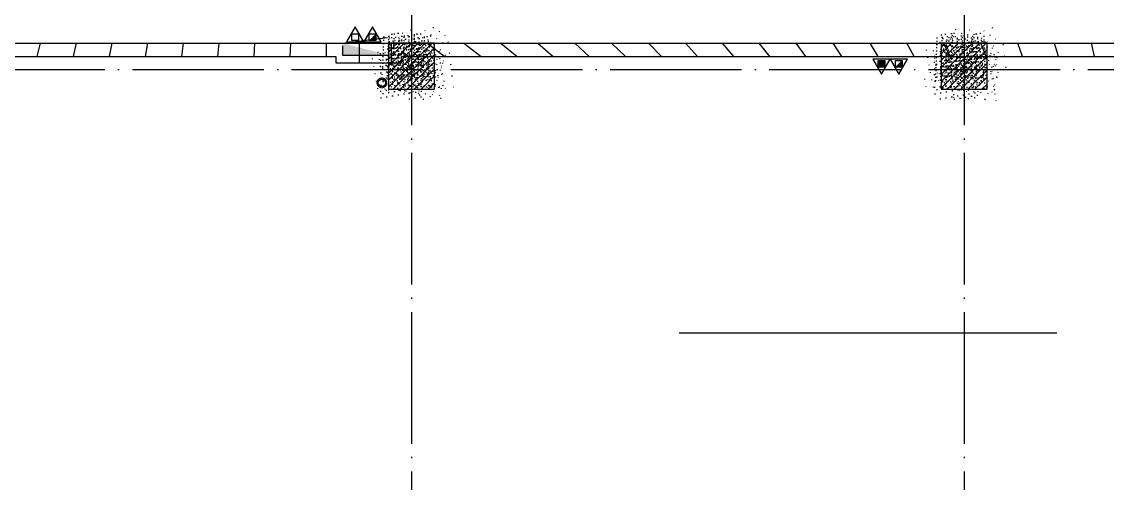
# Model space of a CAD drawing. Header units: inches. Extents: x 0 to 1813292486, y 0 to 3473589894.
# Drawn here: x 600542761 to 600559262, y 3473281730 to 3473288745 of the extents above; entities that cross this region are included whole.
import ezdxf
from ezdxf.enums import TextEntityAlignment as Align
from ezdxf.xclip import XClip

# ---------------------------------------------------------------- set-up
doc = ezdxf.new("R2010")
doc.units = ezdxf.units.IN
doc.header["$LTSCALE"] = 1000
doc.header["$MEASUREMENT"] = 0
doc.header["$XCLIPFRAME"] = 2
doc.linetypes.add('AX-MALL-GIRD-200$0$DOTE', pattern=[2.4200000000000004, 2, -0.2, 0.02, -0.2])
for name, color, linetype in [('A-Anno-Note', 241, 'Continuous'), ('AX-MALL-DIM-P02$0$A-Detl-Thin', 131, 'Continuous'), ('AX-MALL-GIRD-200$0$A-Grid', 222, 'AX-MALL-GIRD-200$0$DOTE'), ('AX-MALL-P02-200$0$A-Anno-Note', 241, 'Continuous'), ('AX-MALL-WALL-P02$0$A-Anno-Note', 241, 'Continuous'), ('AX-MALL-WALL-P02-QT$0$A-Detl-Thin', 131, 'Continuous'), ('AX-MALL-WALL-P02-QT$0$A-Wall', 2, 'Continuous'), ('AX-MALL-WALL-P02-QT$0$A-Wall-Patt', 13, 'Continuous'), ('AX-MALL-WALL-P02-QT$0$A-Wind', 4, 'Continuous'), ('AX-MALL-ZTKD-P02$0$A-Anno-Note', 241, 'Continuous'), ('PX-MALL-P02-LG$0$P-Exsh', 31, 'Continuous'), ('PX-MALL-P02-LG$0$P-Hydt-Boxx', 221, 'Continuous'), ('PX-MALL-P02-LG$0$P-Hydt-Pipe', 221, 'Continuous'), ('PX-MALL-P02-LG$0$P-Pipe-Risr', 7, 'Continuous'), ('PX-MALL-P02-LG$0$P-Pipe-Risr-Arch', 6, 'Continuous'), ('PX-MALL-P02-LG$0$P-Pipe-Risr-W100', 6, 'Continuous'), ('PX-MALL-P02-LG$0$P-Pipe-Risr-W50', 6, 'Continuous'), ('SX-MALL-WALL-L-1F~2F$0$S-COLU', 30, 'Continuous'), ('SX-MALL-WALL-L-1F~2F$0$S-PATT-WALL', 83, 'Continuous'), ('SX-MALL-WALL-L-1F~2F$0$单形心', 4, 'Continuous')]:
    doc.layers.add(name, color=color, linetype=linetype)
doc.styles.add('PX-MALL-P02-LG$0$jzfz', font='gbenor.shx', dxfattribs={"bigfont": 'gbcbig.shx'})
pattern_1 = [(45, (0, 359.0227), (-353.55353201463, 353.55353201463), [])]

# ---------------------------------------------------------------- blocks, each defined once
blk = doc.blocks.new('AX-MALL-GIRD-200')
at = {"layer": 'AX-MALL-GIRD-200$0$A-Grid'}
for p, q in [((600244912.440112, 3473204422.954183), (600602808.4442104, 3473071096.1909)), ((600385888.4862964, 3473168630.679744), (600347158.9473472, 3473064666.952662)), ((600393760.0267293, 3473165698.299957), (600355030.4877801, 3473061734.572876))]:
    blk.add_line(p, q, dxfattribs=at)
blk = doc.blocks.new('SX-MALL-WALL-L-1F~2F$0$BANWANG_XINGXIN')
at = {"color": 0}
for points in [[(0.7071067811865476, 0.7071067811865475), (-0.7071067811865477, -0.7071067811865475)], [(-0.7071067811865475, 0.7071067811865476), (0.7071067811865474, -0.7071067811865477)]]:
    blk.add_lwpolyline(points, dxfattribs=at)
blk = doc.blocks.new('SX-MALL-WALL-L-1F~2F')
at = {"layer": 'SX-MALL-WALL-L-1F~2F$0$S-PATT-WALL'}
h = blk.add_hatch(dxfattribs=at)
h.set_pattern_fill('钢筋混凝土', color=256, scale=15, pattern_type=2)
h.set_pattern_definition([(24.56816131876918, (600340714.6240494, 3473130957.23389), (-31.18316060756021, 68.21004687377882), []), (29.56816131876925, (600340714.6240494, 3473130957.23389), (97.53445422577846, -46.37920049590846), [11.25, -123.75]), (334.5681613187692, (600340714.6240494, 3473130957.23389), (19.88439775835759, 112.9961142864107), [9, -99]), (80.01956131876923, (600340722.7519206, 3473130953.368958), (117.4189029535321, 66.61682170576017), [9.5610285, -105.1713168]), (25.75236131876919, (600340725.0968344, 3473130985.346534), (141.3476152674957, -79.15081590010527), [16.87499999999951, -185.624999999996]), (76.20376131876925, (600340736.8757981, 3473130978.750626), (182.3878362713222, 87.98253900728311), [14.3415432, -157.75695]), (330.7523613187692, (600340725.0968344, 3473130985.346534), (182.387767611897, 87.98268144025062), [13.49999999999975, -148.499999999996]), (0.5681613187692669, (600340736.5349604, 3473130973.081981), (62.82047321120105, -87.84980446922418), [11.25, -123.75]), (305.5681613187692, (600340736.5349604, 3473130973.081981), (72.17288940056439, 89.18848105901375), [9, -99]), (51.01956131876926, (600340741.7699951, 3473130965.76116), (134.9933625470349, 1.33857134020591), [9.5610285, -105.1713168]), (17.06816131876921, (600340714.6240494, 3473130957.23389), (19.14085714793764, 46.15589493924091), [0.75, -97.8, 0.75, -100.5, 0.75, -99.375]), (347.0681613187692, (600340714.6240494, 3473130957.23389), (57.63084699394109, 41.66442757030211), [0.75, -57.3, 0.75, -95.55, 0.75, -37.875]), (307.0681613187692, (600340683.278451, 3473130968.911045), (73.85474001336534, -31.12342331039777), [0.75, -37.5, 0.75, -117, 0.75, -155.25]), (297.0681613187692, (600340669.2221287, 3473130974.147438), (87.2164167648191, -16.46683781742514), [0.75, -48.75, 0.75, -77.69999999999999, 0.75, -110.25])])
h.paths.add_polyline_path([(600380640.3336729, 3473153540.190511), (600380884.698655, 3473154196.152214), (600380228.7369522, 3473154440.517196), (600379984.37197, 3473153784.555493)])
h = blk.add_hatch(dxfattribs=at)
h.set_pattern_fill('钢筋混凝土', color=256, scale=15, pattern_type=2)
h.set_pattern_definition([(24.56816131876918, (600332865.970582, 3473133934.444401), (-31.18316060756021, 68.21004687377882), []), (29.56816131876925, (600332865.970582, 3473133934.444401), (97.53445422577846, -46.37920049590846), [11.25, -123.75]), (334.5681613187692, (600332865.970582, 3473133934.444401), (19.88439775835759, 112.9961142864107), [9, -99]), (80.01956131876923, (600332874.0984532, 3473133930.579469), (117.4189029535321, 66.61682170576017), [9.5610285, -105.1713168]), (25.75236131876919, (600332876.443367, 3473133962.557045), (141.3476152674957, -79.15081590010527), [16.87499999999951, -185.6249999999961]), (76.20376131876925, (600332888.2223307, 3473133955.961137), (182.3878362713222, 87.98253900728311), [14.3415432, -157.75695]), (330.7523613187692, (600332876.443367, 3473133962.557045), (182.387767611897, 87.98268144025062), [13.49999999999975, -148.4999999999961]), (0.5681613187692669, (600332887.881493, 3473133950.292492), (62.82047321120105, -87.84980446922418), [11.25, -123.75]), (305.5681613187692, (600332887.881493, 3473133950.292492), (72.17288940056439, 89.18848105901375), [9, -99]), (51.01956131876926, (600332893.1165277, 3473133942.971672), (134.9933625470349, 1.33857134020591), [9.5610285, -105.1713168]), (17.06816131876921, (600332865.970582, 3473133934.444401), (19.14085714793764, 46.15589493924091), [0.75, -97.8, 0.75, -100.5, 0.75, -99.375]), (347.0681613187692, (600332865.970582, 3473133934.444401), (57.63084699394109, 41.66442757030211), [0.75, -57.3, 0.75, -95.55, 0.75, -37.875]), (307.0681613187692, (600332834.6249835, 3473133946.121556), (73.85474001336534, -31.12342331039777), [0.75, -37.5, 0.75, -117, 0.75, -155.25]), (297.0681613187692, (600332820.5686613, 3473133951.357949), (87.2164167648191, -16.46683781742514), [0.75, -48.75, 0.75, -77.69999999999999, 0.75, -110.25])])
h.paths.add_polyline_path([(600388511.874099, 3473150607.810736), (600388756.239081, 3473151263.772439), (600388100.2773782, 3473151508.137421), (600387855.9123961, 3473150852.175718)])
at = {"layer": 'SX-MALL-WALL-L-1F~2F$0$S-COLU'}
for points in [[(600380640.3336729, 3473153540.190511), (600380884.698655, 3473154196.152214), (600380228.7369522, 3473154440.517196), (600379984.37197, 3473153784.555493)], [(600388511.874099, 3473150607.810736), (600388756.239081, 3473151263.772439), (600388100.2773782, 3473151508.137421), (600387855.9123961, 3473150852.175718)]]:
    blk.add_lwpolyline(points, close=True, dxfattribs=at)
at = {"layer": 'SX-MALL-WALL-L-1F~2F$0$单形心', "xscale": 50, "yscale": 50, "zscale": 50}
for p in [(600380434.5353125, 3473153990.353853), (600388306.0757385, 3473151057.974079)]:
    blk.add_blockref('SX-MALL-WALL-L-1F~2F$0$BANWANG_XINGXIN', p, dxfattribs=at)
blk = doc.blocks.new('SX-MALL-WALL-L-2F~3F')
ref = blk.add_blockref('SX-MALL-WALL-L-1F~2F', (0, 0))
XClip(ref).set_block_clipping_path([(600349769.7341375, 3473074679.418533), (600357001.7302529, 3473071985.287766), (600356499.8725733, 3473070638.124951), (600359302.5086629, 3473069594.060767), (600362345.1765132, 3473077761.653201), (600381551.4312518, 3473070606.759726), (600391553.7259278, 3473066880.611454), (600387749.827644, 3473056669.608357), (600391632.1759799, 3473055223.319679), (600395635.5522461, 3473065969.791956), (600406982.2408491, 3473061742.817497), (600403058.8006672, 3473051210.921831), (600412723.2437257, 3473047610.6332), (600445093.3740637, 3473134503.466942), (600393055.2444371, 3473153889.197227), (600387463.4997383, 3473138878.984498), (600380158.3525343, 3473141600.366193), (600382830.751978, 3473148774.027779), (600388210.8522022, 3473146769.782572), (600390696.2253517, 3473153441.399696), (600277474.697425, 3473195619.741203), (600273446.9822528, 3473184807.934726), (600257129.111771, 3473190886.82031), (600241575.9633431, 3473149136.690594), (600258197.8999482, 3473142944.531458), (600255239.7303221, 3473135003.762026), (600263182.3271956, 3473132044.911624), (600260741.6763649, 3473125493.34496), (600269350.4970673, 3473122286.306632), (600271511.1407766, 3473128086.235537), (600286270.1853781, 3473122588.058336), (600284109.5416689, 3473116788.129431), (600282580.7823727, 3473112684.400902), (600291840.7574171, 3473109234.788475), (600290827.7957876, 3473106515.642598), (600293360.405141, 3473105572.171298), (600294731.2544166, 3473109252.0137), (600323175.4764534, 3473098655.706329), (600321336.3302773, 3473093718.790065), (600344750.773286, 3473084996.222976), (600341987.4689643, 3473077578.540671), (600344583.6790427, 3473076611.376234), (600346015.5062013, 3473080454.904757), (600351201.5612961, 3473078522.947055)])
blk = doc.blocks.new('SX-MALL-WALL-2F~3F')
blk.add_blockref('SX-MALL-WALL-L-2F~3F', (0, 0))
blk = doc.blocks.new('AX-MALL-WALL-P02-QT')
at = {"layer": 'AX-MALL-WALL-P02-QT$0$A-Wall-Patt'}
h = blk.add_hatch(dxfattribs=at)
h.set_pattern_fill('普通砖', color=256, scale=200, style=0)
h.set_pattern_definition(pattern_1)
h.paths.add_polyline_path([(600364568.0419888, 3473160096.729701), (600364650.1143757, 3473160030.584146), (600379409.2478706, 3473154532.373841), (600379479.0664369, 3473154719.791471), (600364626.2241274, 3473160252.911058)])
h = blk.add_hatch(dxfattribs=at)
h.set_pattern_fill('普通砖', color=256, scale=200, style=0)
h.set_pattern_definition(pattern_1)
h.paths.add_polyline_path([(600379479.0664366, 3473154719.791471), (600379374.3385872, 3473154438.665027), (600380311.4267339, 3473154089.572195), (600380416.1545833, 3473154370.698639)])
h = blk.add_hatch(dxfattribs=at)
h.set_pattern_fill('普通砖', color=256, scale=200, style=0)
h.set_pattern_definition(pattern_1)
h.paths.add_polyline_path([(600380416.1545833, 3473154370.698639), (600380346.336017, 3473154183.28101), (600396136.2712903, 3473148301.066796), (600396253.2529603, 3473148328.630056), (600396299.7986714, 3473148453.575142)])
at = {"layer": 'AX-MALL-WALL-P02-QT$0$A-Wall'}
for p, q in [((600364626.2241274, 3473160252.911058), (600379479.0664369, 3473154719.791471)), ((600364650.1143757, 3473160030.584146), (600379409.2478706, 3473154532.373841)), ((600379479.0664366, 3473154719.791471), (600380416.1545833, 3473154370.698639)), ((600379409.2478706, 3473154532.373841), (600379374.3385872, 3473154438.665027)), ((600379374.3385872, 3473154438.665027), (600380311.4267339, 3473154089.572195)), ((600380416.1545833, 3473154370.698639), (600396299.7986714, 3473148453.575142)), ((600380311.4267339, 3473154089.572195), (600380346.336017, 3473154183.28101)), ((600380346.336017, 3473154183.28101), (600396136.2712903, 3473148301.066796))]:
    blk.add_line(p, q, dxfattribs=at)
at = {"layer": 'AX-MALL-WALL-P02-QT$0$A-Detl-Thin'}
blk.add_blockref('SX-MALL-WALL-2F~3F', (0, 0), dxfattribs=at)
at = {"layer": 'AX-MALL-WALL-P02-QT$0$A-Wind'}
blk.add_blockref('AX-MALL-GIRD-200', (0, 0), dxfattribs=at)
blk = doc.blocks.new('AX-MALL-WALL-P02')
at = {"layer": 'AX-MALL-WALL-P02$0$A-Anno-Note'}
blk.add_blockref('AX-MALL-WALL-P02-QT', (0, 0), dxfattribs=at)
blk = doc.blocks.new('PX-MALL-P02-LG$0$XHS1')
at = {"layer": 'PX-MALL-P02-LG$0$P-Hydt-Boxx', "ltscale": 0.7}
for p, q in [((350.0030006170273, 240), (-349.9969996213913, 240)), ((-349.9969997406006, 239.9999995231628), (-349.9969996213913, 60)), ((350.0030006170273, 240), (-332.898939371109, 327.2950124740601)), ((350.0030003786087, 200), (350.003000497818, 60)), ((350.0030006170273, 60), (-349.996999502182, 60))]:
    blk.add_line(p, q, dxfattribs=at)
blk.add_solid([(350.0030006170273, 240), (350.0030002593994, 60.00000047683716), (-349.9969996213913, 60)], dxfattribs=at)
blk = doc.blocks.new('PX-MALL-P02-LG$0$MHQ')
at = {"layer": 'PX-MALL-P02-LG$0$P-Exsh', "ltscale": 0.7}
h = blk.add_hatch(dxfattribs=at)
h.set_pattern_fill('ANSI31', color=256, scale=25, style=0)
h.set_pattern_definition([(45, (-160019.2306599375, -42228.3236173685), (-28.0633003783411, 28.0633003783411), [])])
h.paths.add_polyline_path([(-75.0000000015425, 185.1731819980414), (75, 185.1731819980414), (75, 35.17318199802685), (-75.0000000015425, 35.17318199802685)])
for points in [[(0, 346.4101615137042), (-200, -1.455191522836685e-11), (200, -1.455191522836685e-11)], [(0, 346.4101615137042), (-200, -1.455191522836685e-11), (200, -1.455191522836685e-11)], [(0, 346.4101615137042), (-200, -1.455191522836685e-11), (200, -1.455191522836685e-11)], [(-75.0000000015425, 185.1731819980414), (75, 185.1731819980414), (75, 35.17318199802685), (-75.0000000015425, 35.17318199802685)]]:
    blk.add_lwpolyline(points, close=True, dxfattribs=at)
blk = doc.blocks.new('PX-MALL-P02-LG$0$20200929200250')
at = {"layer": 'PX-MALL-P02-LG$0$P-Exsh', "ltscale": 0.7, "xscale": 0.6600000001490116, "yscale": 0.6600000001490116, "zscale": 0.6600000001490116}
for p in [(-132.0000001192093, 40), (131.9999997615814, 40)]:
    blk.add_blockref('PX-MALL-P02-LG$0$MHQ', p, dxfattribs=at)
blk = doc.blocks.new('PX-MALL-P02-LG$0$20211220143732')
at = {"layer": 'PX-MALL-P02-LG$0$P-Exsh'}
blk.add_blockref('PX-MALL-P02-LG$0$20200929200250', (-374.9999999407155, 219.6219584928522), dxfattribs=at)
at = {"layer": 'PX-MALL-P02-LG$0$P-Hydt-Boxx', "ltscale": 0.7, "xscale": -1}
blk.add_blockref('PX-MALL-P02-LG$0$XHS1', (-349.9969999989844, 0), dxfattribs=at)
blk = doc.blocks.new('PX-MALL-P02-LG$0$P-Risr')
at = {"layer": 'PX-MALL-P02-LG$0$P-Pipe-Risr-W50'}
h = blk.add_hatch(color=0, dxfattribs=at)
edge = h.paths.add_edge_path()
edge.add_ellipse((0, 0), major_axis=(47.05795628796547, 47.05795628796547), ratio=0.9999999999999695, start_angle=225.0000000000009, end_angle=405.0000000000009, ccw=False)
edge.add_ellipse((0, 0), major_axis=(47.05795628796764, 47.05795628796764), ratio=0.9999999999998785, start_angle=133.9675974886221, end_angle=225.0000000000035, ccw=False)
edge.add_line((-66.53919663240958, 1.199087783927098), (-54.4367953546693, 1.199087783927098))
edge.add_ellipse((0, 0), major_axis=(-38.50196423560672, 38.50196423560672), ratio=0.9999999999999859, start_angle=43.73814098242129, end_angle=134.9999999999996)
edge.add_ellipse((0, 0), major_axis=(38.50196423561096, 38.50196423561096), ratio=0.9999999999998216, start_angle=225.0000000000051, end_angle=405.0000000000051)
edge.add_ellipse((0, 0), major_axis=(38.50196423560679, 38.50196423560679), ratio=0.9999999999999831, start_angle=45.00000000000048, end_angle=133.7381409824204)
edge.add_line((-54.43679535467527, 1.199087783927098), (-66.53919663241555, 1.199087783927098))
edge.add_ellipse((0, 0), major_axis=(-47.05795628796762, 47.05795628796762), ratio=0.9999999999998742, start_angle=-45.00000000000358, end_angle=43.967597488629224, ccw=False)
at = {"layer": 'PX-MALL-P02-LG$0$P-Pipe-Risr-Arch', "ltscale": 0.7}
blk.add_circle((0, 0), 59.29000000000001, dxfattribs=at)
at = {"layer": 'PX-MALL-P02-LG$0$P-Pipe-Risr-W100', "color": 0, "const_width": 15}
blk.add_lwpolyline([(-75, 0, 1), (75, 0, 1)], format="xyb", close=True, dxfattribs=at)
at = {"layer": 'PX-MALL-P02-LG$0$P-Pipe-Risr-W50'}
blk.add_circle((0, 0), 54.45000000000001, dxfattribs=at)
at = {"layer": 'PX-MALL-P02-LG$0$P-Pipe-Risr', "style": 'PX-MALL-P02-LG$0$jzfz', "width": 0.6, "flags": 1}
for tag, p in [('SYS-MARK', (0.3310501334344735, -45.65933377496549)), ('RANGE', (0.3337570973526454, -45.67887874227017))]:
    blk.add_attdef(tag, text='', height=0.015625, dxfattribs=at).set_placement(p, align=Align.MIDDLE)
blk = doc.blocks.new('PX-MALL-P02-LG')
at = {"layer": 'PX-MALL-P02-LG$0$P-Exsh'}
for name, p, rotation in [('PX-MALL-P02-LG$0$20211220143732', (600380144.9546708, 3473154215.616041), 339.5681607883333), ('PX-MALL-P02-LG$0$20200929200250', (600387304.3761225, 3473151591.206901), 159.5681611366781)]:
    blk.add_blockref(name, p, dxfattribs=dict(at, rotation=rotation))
at = {"layer": 'PX-MALL-P02-LG$0$P-Hydt-Pipe', "color": 221, "rotation": 69.56816127172378}
blk.add_blockref('PX-MALL-P02-LG$0$P-Risr', (600379924.8471546, 3473153911.226674), dxfattribs=at)
blk = doc.blocks.new('AX-MALL-ZTKD-P02')
at = {"layer": 'AX-MALL-ZTKD-P02$0$A-Anno-Note'}
blk.add_blockref('AX-MALL-GIRD-200', (0, 0), dxfattribs=at)
blk = doc.blocks.new('AX-MALL-DIM-P02')
at = {"layer": 'AX-MALL-DIM-P02$0$A-Detl-Thin'}
blk.add_blockref('AX-MALL-ZTKD-P02', (-2.384185791015625e-06, 9.5367431640625e-07), dxfattribs=at)
blk = doc.blocks.new('AX-MALL-P02-200')
at = {"layer": 'AX-MALL-P02-200$0$A-Anno-Note'}
blk.add_blockref('AX-MALL-WALL-P02', (0, 0), dxfattribs=at)
for name in ['AX-MALL-DIM-P02', 'PX-MALL-P02-LG']:
    blk.add_blockref(name, (0, 0), dxfattribs=at)

msp = doc.modelspace()

# ---------------------------------------------------------------- block references
at = {"layer": 'A-Anno-Note', "rotation": 20.43183869077545}
msp.add_blockref('AX-MALL-P02-200', (1250392458.527329, 9048125.682563305), dxfattribs=at)

doc.saveas('drawing.dxf')
